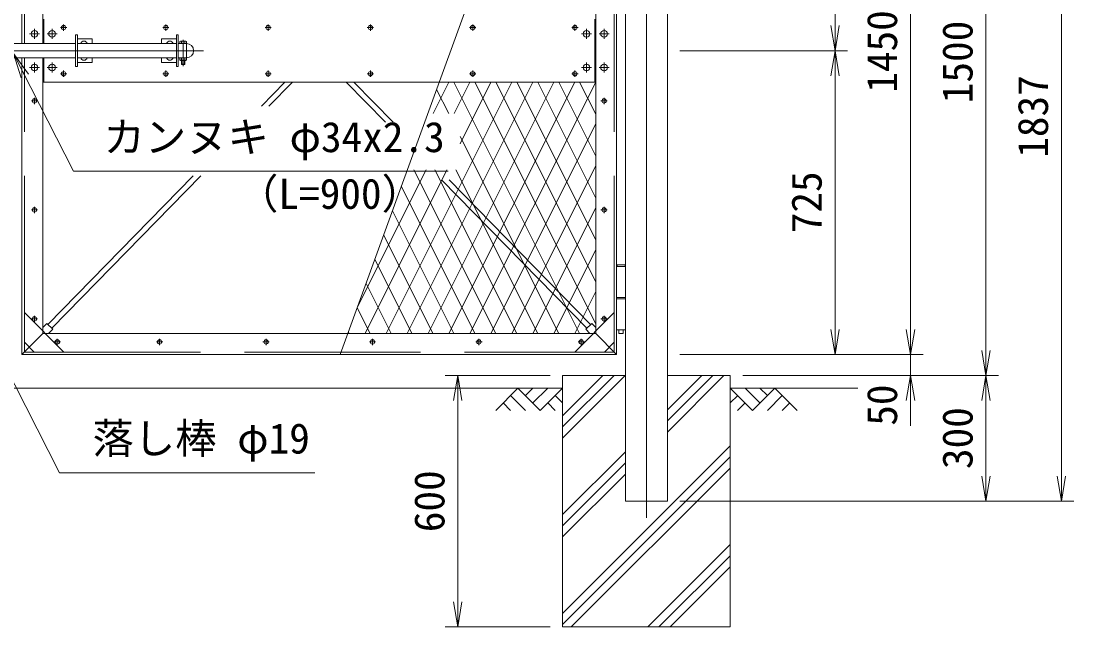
# Model space of a CAD drawing. Units: millimetres, scale not verified. Extents: x 1712 to 14312, y -4632 to 4278.
# Drawn here: x 6061 to 8573, y -2185 to -739 of the extents above; entities that cross this region are included whole.
import ezdxf
from ezdxf.enums import TextEntityAlignment as Align

# ---------------------------------------------------------------- set-up
doc = ezdxf.new("R2010")
doc.units = ezdxf.units.MM
doc.header["$LTSCALE"] = 70
doc.linetypes.add('DASHED', pattern=[7.5, 6, -1.5])
doc.linetypes.add('USER1', pattern=[50.8, 31.75, -6.35, 6.35, -6.35])
for name, color, linetype, lineweight in [('0-2_D-STR1', 1, 'Continuous', 18), ('0-3_D-BMK', 2, 'USER1', 13), ('0-4_D-STR4', 7, 'Continuous', 9), ('0-5_D-BGD', 7, 'Continuous', 9), ('0-6_D-DCR-HCH', 7, 'Continuous', 9), ('0-7_D-STR3', 3, 'Continuous', 13), ('0-8_D-STR2', 7, 'Continuous', 9), ('0-9_D-STR-DIM', 7, 'Continuous', 9), ('0-A_0', 7, 'Continuous', 9), ('0-B_D-STR-TXT', 7, 'Continuous', 9), ('0-C_Defpoints', 8, 'Continuous', 18)]:
    doc.layers.add(name, color=color, linetype=linetype, lineweight=lineweight)
doc.styles.add('ＭＳ ゴシック', font='')
doc.styles.get('ＭＳ ゴシック').set_extended_font_data('MS Gothic')

# ---------------------------------------------------------------- blocks, each defined once
blk = doc.blocks.new('_Open')
at = {"layer": '0-A_0'}
blk.add_line((-70, 11.67), (0, 0), dxfattribs=at)
blk.add_lwpolyline([(-70, -11.67), (0, 0), (-70, 0)], dxfattribs=at)

msp = doc.modelspace()

# ---------------------------------------------------------------- linework, layer by layer
at = {"layer": '0-2_D-STR1'}
for p, q in [((7602.93, -60.75), (7602.93, -1884.75)), ((6062.93, -792.75), (6062.93, -84.75)), ((7481.93, -1534.75), (7481.93, -84.75)), ((6112.93, -792.75), (6112.93, -134.75)), ((7431.93, -1484.75), (7431.93, -134.75)), ((6114.93, -734.75), (6114.93, -792.75)), ((7429.93, -734.75), (7429.93, -884.75)), ((6062.93, -1534.75), (6062.93, -826.75)), ((6112.93, -1484.75), (6112.93, -826.75)), ((6114.93, -826.75), (6114.93, -884.75)), ((6112.93, -884.75), (7431.93, -884.75)), ((6112.93, -1484.75), (6062.93, -1534.75)), ((6112.93, -1484.75), (7431.93, -1484.75)), ((7431.93, -1484.75), (7481.93, -1534.75)), ((6062.93, -1534.75), (7481.93, -1534.75))]:
    msp.add_line(p, q, dxfattribs=at)
at = {"layer": '0-2_D-STR1', "linetype": 'DASHED'}
for p, q in [((6068.93, -792.75), (6068.93, -90.75)), ((7475.93, -1528.75), (7475.93, -90.75)), ((6068.93, -1528.75), (6068.93, -826.75)), ((6068.93, -1528.75), (7475.93, -1528.75))]:
    msp.add_line(p, q, dxfattribs=at)
at = {"layer": '0-2_D-STR1'}
msp.add_lwpolyline([(7602.93, -1884.75), (7502.93, -1884.75), (7502.93, -60.75)], dxfattribs=at)
at = {"layer": '0-3_D-BMK'}
for p, q in [((7552.93, -7.75), (7552.93, -1924.75)), ((6162.43, -747.31), (6162.43, -762.19)), ((6406.43, -747.31), (6406.43, -762.19)), ((6650.43, -747.31), (6650.43, -762.19)), ((6894.43, -747.31), (6894.43, -762.19)), ((7138.43, -747.31), (7138.43, -762.19)), ((7382.43, -747.31), (7382.43, -762.19)), ((6104.93, -769.75), (6080.93, -769.75)), ((6092.93, -757.75), (6092.93, -781.75)), ((6146.93, -769.75), (6122.93, -769.75)), ((6134.93, -757.75), (6134.93, -781.75)), ((6169.87, -754.75), (6154.99, -754.75)), ((6413.87, -754.75), (6398.99, -754.75)), ((6657.87, -754.75), (6642.99, -754.75)), ((6901.87, -754.75), (6886.99, -754.75)), ((7145.87, -754.75), (7130.99, -754.75)), ((7389.87, -754.75), (7374.99, -754.75)), ((7421.93, -769.75), (7397.93, -769.75)), ((7409.93, -757.75), (7409.93, -781.75)), ((7463.93, -769.75), (7439.93, -769.75)), ((7451.93, -757.75), (7451.93, -781.75)), ((6447.68, -784.01), (6447.68, -846.91)), ((6495.88, -809.75), (5565.88, -809.75)), ((6104.93, -849.75), (6080.93, -849.75)), ((6092.93, -837.75), (6092.93, -861.75)), ((6146.93, -849.75), (6122.93, -849.75)), ((6134.93, -837.75), (6134.93, -861.75)), ((7421.93, -849.75), (7397.93, -849.75)), ((7409.93, -837.75), (7409.93, -861.75)), ((7463.93, -849.75), (7439.93, -849.75)), ((7451.93, -837.75), (7451.93, -861.75)), ((6169.87, -864.75), (6154.99, -864.75)), ((6162.43, -857.31), (6162.43, -872.19)), ((6413.87, -864.75), (6398.99, -864.75)), ((6406.43, -857.31), (6406.43, -872.19)), ((6657.87, -864.75), (6642.99, -864.75)), ((6650.43, -857.31), (6650.43, -872.19)), ((6901.87, -864.75), (6886.99, -864.75)), ((6894.43, -857.31), (6894.43, -872.19)), ((7145.87, -864.75), (7130.99, -864.75)), ((7138.43, -857.31), (7138.43, -872.19)), ((7389.87, -864.75), (7374.99, -864.75)), ((7382.43, -857.31), (7382.43, -872.19)), ((6092.93, -922.31), (6092.93, -937.19)), ((7451.93, -922.31), (7451.93, -937.19)), ((6100.37, -929.75), (6085.49, -929.75)), ((7459.37, -929.75), (7444.49, -929.75)), ((6100.37, -1189.75), (6085.49, -1189.75)), ((6092.93, -1182.31), (6092.93, -1197.19)), ((7459.37, -1189.75), (7444.49, -1189.75)), ((7451.93, -1182.31), (7451.93, -1197.19)), ((6100.37, -1449.75), (6085.49, -1449.75)), ((6092.93, -1442.31), (6092.93, -1457.19)), ((7459.37, -1449.75), (7444.49, -1449.75)), ((7451.93, -1442.31), (7451.93, -1457.19)), ((6154.87, -1504.75), (6139.99, -1504.75)), ((6147.43, -1497.31), (6147.43, -1512.19)), ((6398.87, -1504.75), (6383.99, -1504.75)), ((6391.43, -1497.31), (6391.43, -1512.19)), ((6652.87, -1504.75), (6637.99, -1504.75)), ((6645.43, -1497.31), (6645.43, -1512.19)), ((6906.87, -1504.75), (6891.99, -1504.75)), ((6899.43, -1497.31), (6899.43, -1512.19)), ((7160.87, -1504.75), (7145.99, -1504.75)), ((7153.43, -1497.31), (7153.43, -1512.19)), ((7404.87, -1504.75), (7389.99, -1504.75)), ((7397.43, -1497.31), (7397.43, -1512.19))]:
    msp.add_line(p, q, dxfattribs=at)
at = {"layer": '0-4_D-STR4'}
for p, q in [((7352.93, -1584.75), (7352.93, -2184.75)), ((7352.93, -1584.75), (7502.93, -1584.75)), ((7602.93, -1584.75), (7752.93, -1584.75)), ((7752.93, -1584.75), (7752.93, -2184.75)), ((7352.93, -2184.75), (7752.93, -2184.75))]:
    msp.add_line(p, q, dxfattribs=at)
at = {"layer": '0-5_D-BGD'}
for p, q in [((7352.93, -1614.75), (6017.43, -1614.75)), ((7752.93, -1614.75), (8057.21, -1614.75))]:
    msp.add_line(p, q, dxfattribs=at)
at = {"layer": '0-6_D-DCR-HCH'}
for p, q in [((7352.93, -1734.14), (7502.31, -1584.75)), ((7352.93, -1707.62), (7475.8, -1584.75)), ((7352.93, -1681.1), (7449.28, -1584.75)), ((7602.93, -1719.84), (7738.02, -1584.75)), ((7602.93, -1693.32), (7711.5, -1584.75)), ((7602.93, -1666.81), (7684.98, -1584.75)), ((7246.5, -1614.75), (7193.29, -1667.96)), ((7228.77, -1632.49), (7264.4, -1667.96)), ((7246.5, -1614.75), (7299.72, -1667.96)), ((7264.24, -1632.49), (7281.98, -1614.75)), ((7281.98, -1650.23), (7317.45, -1614.75)), ((7299.72, -1667.96), (7352.93, -1614.75)), ((7335.19, -1632.49), (7352.93, -1650.15)), ((7806.14, -1667.96), (7752.93, -1614.75)), ((7770.67, -1632.49), (7752.93, -1650.15)), ((7823.88, -1650.23), (7788.4, -1614.75)), ((7859.35, -1614.75), (7806.14, -1667.96)), ((7841.71, -1632.58), (7823.88, -1614.75)), ((7877.09, -1632.49), (7841.45, -1667.96)), ((7859.35, -1614.75), (7912.56, -1667.96)), ((7211.03, -1650.23), (7228.85, -1667.96)), ((7317.45, -1650.23), (7335.27, -1667.96)), ((7788.4, -1650.23), (7770.58, -1667.96)), ((7894.83, -1650.23), (7877.01, -1667.96)), ((7352.93, -2152.51), (7752.93, -1752.51)), ((7352.93, -1916.81), (7502.93, -1766.81)), ((7352.93, -2179.03), (7752.93, -1779.03)), ((7352.93, -1943.32), (7502.93, -1793.32)), ((7373.72, -2184.75), (7752.93, -1805.54)), ((7352.93, -1969.84), (7502.93, -1819.84)), ((7556.39, -2184.75), (7752.93, -1988.21)), ((7582.91, -2184.75), (7752.93, -2014.73)), ((7609.42, -2184.75), (7752.93, -2041.25))]:
    msp.add_line(p, q, dxfattribs=at)
at = {"layer": '0-7_D-STR3'}
for p, q in [((6190.93, -772.25), (6190.93, -847.25)), ((6190.93, -772.25), (6195.43, -772.25)), ((6195.43, -772.25), (6195.43, -847.25)), ((6431.43, -772.25), (6431.43, -847.25)), ((6435.93, -772.25), (6431.43, -772.25)), ((6435.93, -772.25), (6435.93, -847.25)), ((6190.93, -792.75), (5914.93, -792.75)), ((6195.43, -781.25), (6230.93, -781.25)), ((6431.43, -792.75), (6195.43, -792.75)), ((6230.93, -781.25), (6230.93, -792.75)), ((6395.93, -781.25), (6395.93, -792.75)), ((6431.43, -781.25), (6395.93, -781.25)), ((6455.68, -792.75), (6435.93, -792.75)), ((6439.58, -788.05), (6439.58, -792.75)), ((6453.74, -787.25), (6441.48, -787.25)), ((6443.68, -788.05), (6443.68, -792.75)), ((6451.68, -788.05), (6451.68, -792.75)), ((6455.68, -792.75), (6455.68, -826.75)), ((6455.78, -788.05), (6455.78, -792.75)), ((6190.93, -826.75), (5914.93, -826.75)), ((6431.43, -826.75), (6195.43, -826.75)), ((6230.93, -826.75), (6230.93, -838.25)), ((6395.93, -826.75), (6395.93, -838.25)), ((6455.68, -826.75), (6435.93, -826.75)), ((6439.58, -826.75), (6439.58, -832.45)), ((6443.68, -826.75), (6443.68, -832.45)), ((6451.68, -826.75), (6451.68, -832.45)), ((6455.78, -826.75), (6455.78, -832.45)), ((6190.93, -847.25), (6195.43, -847.25)), ((6195.43, -838.25), (6230.93, -838.25)), ((6431.43, -838.25), (6395.93, -838.25)), ((6435.93, -847.25), (6431.43, -847.25)), ((6455.78, -832.45), (6439.58, -832.45)), ((6454.11, -833.25), (6441.53, -833.25)), ((6443.68, -833.25), (6443.68, -841.95)), ((6451.68, -841.95), (6443.68, -841.95)), ((6444.48, -842.75), (6443.68, -841.95)), ((6444.48, -833.25), (6444.48, -842.75)), ((6450.88, -842.75), (6444.48, -842.75)), ((6450.88, -833.25), (6450.88, -842.75)), ((6450.88, -842.75), (6451.68, -841.95)), ((6451.68, -833.25), (6451.68, -841.95)), ((6690.02, -884.75), (6634.26, -941.8)), ((6708.2, -884.75), (6652.44, -941.8)), ((6836.65, -884.75), (6930.31, -980.56)), ((6854.83, -884.75), (6948.49, -980.56)), ((6471.53, -1108.27), (6124.99, -1462.77)), ((6489.71, -1108.27), (6134.29, -1471.86)), ((7064.31, -1117.64), (7410.57, -1471.86)), ((7082.48, -1117.64), (7419.86, -1462.77)), ((7481.93, -1324.75), (7481.93, -1475.75)), ((7481.93, -1324.75), (7502.93, -1324.75)), ((7502.93, -1324.75), (7502.93, -1475.75)), ((7481.93, -1398.75), (7502.93, -1398.75)), ((7481.93, -1401.75), (7502.93, -1401.75)), ((6112.93, -1470.11), (6122.49, -1460.33)), ((7431.93, -1470.11), (7422.37, -1460.33)), ((7481.93, -1475.75), (7502.93, -1475.75))]:
    msp.add_line(p, q, dxfattribs=at)
at = {"layer": '0-7_D-STR3', "linetype": 'DASHED'}
for p, q in [((6068.93, -1434.75), (6162.93, -1528.75)), ((7475.93, -1434.75), (7381.93, -1528.75)), ((6068.93, -1505.46), (6092.22, -1528.75)), ((7475.93, -1505.46), (7452.64, -1528.75))]:
    msp.add_line(p, q, dxfattribs=at)
at = {"layer": '0-7_D-STR3'}
for points in [[(7482.93, -1324.75), (7482.93, -1320.75), (7501.93, -1320.75), (7501.93, -1324.75)], [(6126.58, -1484.75), (6136.79, -1474.31), (6122.49, -1460.33)], [(7418.27, -1484.75), (7408.06, -1474.31), (7422.37, -1460.33)], [(7487.18, -1475.75), (7487.18, -1484.75), (7497.68, -1484.75), (7497.68, -1475.75)]]:
    msp.add_lwpolyline(points, dxfattribs=at)
for centre, radius in [((6162.43, -754.75), 5.25), ((6406.43, -754.75), 5.25), ((6650.43, -754.75), 5.25), ((6894.43, -754.75), 5.25), ((7138.43, -754.75), 5.25), ((7382.43, -754.75), 5.25), ((6092.93, -769.75), 8), ((6134.93, -769.75), 8), ((7409.93, -769.75), 8), ((7451.93, -769.75), 8), ((6092.93, -849.75), 8), ((6134.93, -849.75), 8), ((7409.93, -849.75), 8), ((7451.93, -849.75), 8), ((6162.43, -864.75), 5.25), ((6406.43, -864.75), 5.25), ((6650.43, -864.75), 5.25), ((6894.43, -864.75), 5.25), ((7138.43, -864.75), 5.25), ((7382.43, -864.75), 5.25), ((6092.93, -929.75), 5.25), ((7451.93, -929.75), 5.25), ((6092.93, -1189.75), 5.25), ((7451.93, -1189.75), 5.25), ((6092.93, -1449.75), 5.25), ((7451.93, -1449.75), 5.25), ((6147.43, -1504.75), 5.25), ((6391.43, -1504.75), 5.25), ((6645.43, -1504.75), 5.25), ((6899.43, -1504.75), 5.25), ((7153.43, -1504.75), 5.25), ((7397.43, -1504.75), 5.25)]:
    msp.add_circle(centre, radius, dxfattribs=at)
for centre, radius, start, end in [((6210.93, -794.75), 8, 14.47751, 165.52249), ((6415.93, -794.75), 8, 14.47751, 165.52249), ((6441.63, -790.26), 3.02, 47.18249, 132.81751), ((6447.68, -797.65), 10.4, 67.38014, 112.61986), ((6453.73, -790.28), 3.03, 47.363, 132.637), ((6455.68, -809.75), 17, 270, 90), ((6210.93, -824.75), 8, 194.47751, 345.52249), ((6415.93, -824.75), 8, 194.47751, 345.52249), ((6441.63, -830.23), 3.02, 227.28053, 312.71947), ((6447.68, -822.85), 10.4, 247.38014, 292.61986), ((6453.73, -830.32), 2.96, 226.1605, 313.8395)]:
    msp.add_arc(centre, radius, start, end, dxfattribs=at)
at = {"layer": '0-8_D-STR2'}
for p, q in [((6931.88, -1484.75), (7231.88, -884.75)), ((6981.88, -1484.75), (7281.88, -884.75)), ((7031.89, -1484.75), (7331.89, -884.75)), ((7044.22, -960.03), (7081.86, -884.75)), ((7081.25, -960.03), (7052.49, -902.51)), ((7081.89, -1484.75), (7381.89, -884.75)), ((7393.61, -1484.75), (7093.61, -884.75)), ((7094.22, -960.03), (7131.86, -884.75)), ((7108.34, -1031.82), (7181.87, -884.75)), ((7131.9, -1484.75), (7431.9, -884.75)), ((7431.93, -1461.4), (7143.6, -884.75)), ((7431.93, -1361.41), (7193.6, -884.75)), ((7431.93, -1261.41), (7243.6, -884.75)), ((7431.93, -1161.42), (7293.6, -884.75)), ((7431.93, -1061.42), (7343.59, -884.75)), ((7431.93, -961.43), (7393.59, -884.75)), ((7181.9, -1484.75), (7431.93, -984.71)), ((7343.61, -1484.75), (7108.34, -1014.21)), ((6863.86, -1420.76), (7027.12, -1094.23)), ((6881.87, -1484.75), (7077.13, -1094.23)), ((7193.62, -1484.75), (6998.36, -1094.23)), ((7243.62, -1484.75), (7048.35, -1094.23)), ((7293.61, -1484.75), (7098.35, -1094.23)), ((7231.91, -1484.75), (7431.93, -1084.72)), ((7143.62, -1484.75), (6968.24, -1133.99)), ((7093.62, -1484.75), (6947.17, -1191.85)), ((7281.92, -1484.75), (7431.93, -1184.73)), ((7043.63, -1484.75), (6926.11, -1249.72)), ((7331.92, -1484.75), (7431.93, -1284.74)), ((6993.63, -1484.75), (6905.05, -1307.59)), ((6943.63, -1484.75), (6883.99, -1365.46)), ((7381.93, -1484.75), (7431.93, -1384.75)), ((6893.64, -1484.75), (6862.92, -1423.33)), ((6843.64, -1484.75), (6841.86, -1481.2))]:
    msp.add_line(p, q, dxfattribs=at)
at = {"layer": '0-9_D-STR-DIM'}
for p, q in [((8542.93, -107.75), (8542.93, -1824.75)), ((8002.93, -144.75), (8002.93, -749.75)), ((8182.93, -144.75), (8182.93, -1474.75)), ((8362.93, -144.75), (8362.93, -1524.75)), ((7632.93, -809.75), (8032.93, -809.75)), ((7652.93, -809.75), (8032.93, -809.75)), ((8002.93, -869.75), (8002.93, -1474.75)), ((8182.93, -1474.75), (8182.93, -1414.75)), ((7632.93, -1534.75), (8032.93, -1534.75)), ((7632.93, -1534.75), (8212.93, -1534.75)), ((7632.93, -1534.75), (8212.93, -1534.75)), ((8182.93, -1534.75), (8182.93, -1584.75)), ((7322.93, -1584.75), (7072.93, -1584.75)), ((7782.93, -1584.75), (8212.93, -1584.75)), ((7782.93, -1584.75), (8392.93, -1584.75)), ((7782.93, -1584.75), (8392.93, -1584.75)), ((7102.93, -1644.75), (7102.93, -2124.75)), ((8182.93, -1644.75), (8182.93, -1704.75)), ((8362.93, -1644.75), (8362.93, -1824.75)), ((7632.93, -1884.75), (8392.93, -1884.75)), ((7652.93, -1884.75), (8572.93, -1884.75)), ((7322.93, -2184.75), (7072.93, -2184.75))]:
    msp.add_line(p, q, dxfattribs=at)
at = {"layer": '0-B_D-STR-TXT'}
for points in [[(7080.26, -1097.01), (6185.73, -1097.01), (6043.68, -818.38)], [(6761.72, -1817.17), (6152.72, -1817.17), (6019.08, -1553.65)]]:
    msp.add_lwpolyline(points, dxfattribs=at)
at = {"layer": '0-C_Defpoints'}
msp.add_line((6822.37, -1534.75), (7350.13, -84.75), dxfattribs=at)

# ---------------------------------------------------------------- block references
at = {"layer": '0-9_D-STR-DIM', "xscale": 0.8571429, "yscale": 0.8571429}
for p, rotation in [((8002.93, -809.75), 270), ((8002.93, -809.75), 90), ((8002.93, -1534.75), 270), ((8182.93, -1534.75), 270), ((8182.93, -1534.75), 270), ((8362.93, -1584.75), 270), ((7102.93, -1584.75), 90), ((8182.93, -1584.75), 90), ((8362.93, -1584.75), 90), ((8362.93, -1884.75), 270), ((8542.93, -1884.75), 270), ((7102.93, -2184.75), 270)]:
    msp.add_blockref('_Open', p, dxfattribs=dict(at, rotation=rotation))
at = {"layer": '0-B_D-STR-TXT', "xscale": 0.8571429, "yscale": 0.8571429, "rotation": 117.01391}
msp.add_blockref('_Open', (6042.77, -816.6), dxfattribs=at)

# ---------------------------------------------------------------- texts
at = {"layer": '0-9_D-STR-DIM', "style": 'ＭＳ ゴシック'}
for s, p in [('1450', (8172.81, -910.1)), ('1500', (8352.81, -935.1)), ('1837', (8532.81, -1065.25)), ('725', (7992.81, -1245.53)), ('50', (8172.81, -1704.67)), ('300', (8352.81, -1808.06)), ('600', (7092.81, -1958.63))]:
    msp.add_text(s, height=72.36, rotation=90, dxfattribs=at).set_placement(p, align=Align.BOTTOM_LEFT)
at = {"layer": '0-B_D-STR-TXT', "style": 'ＭＳ ゴシック'}
for s, p in [('カンヌキ φ34x2.3', (6257.54, -1073.56)), ('（L=900）', (6576.24, -1208.91)), ('落し棒 φ19', (6231.39, -1792.77))]:
    msp.add_text(s, height=72.36, dxfattribs=at).set_placement(p, align=Align.BOTTOM_LEFT)

doc.saveas('drawing.dxf')
